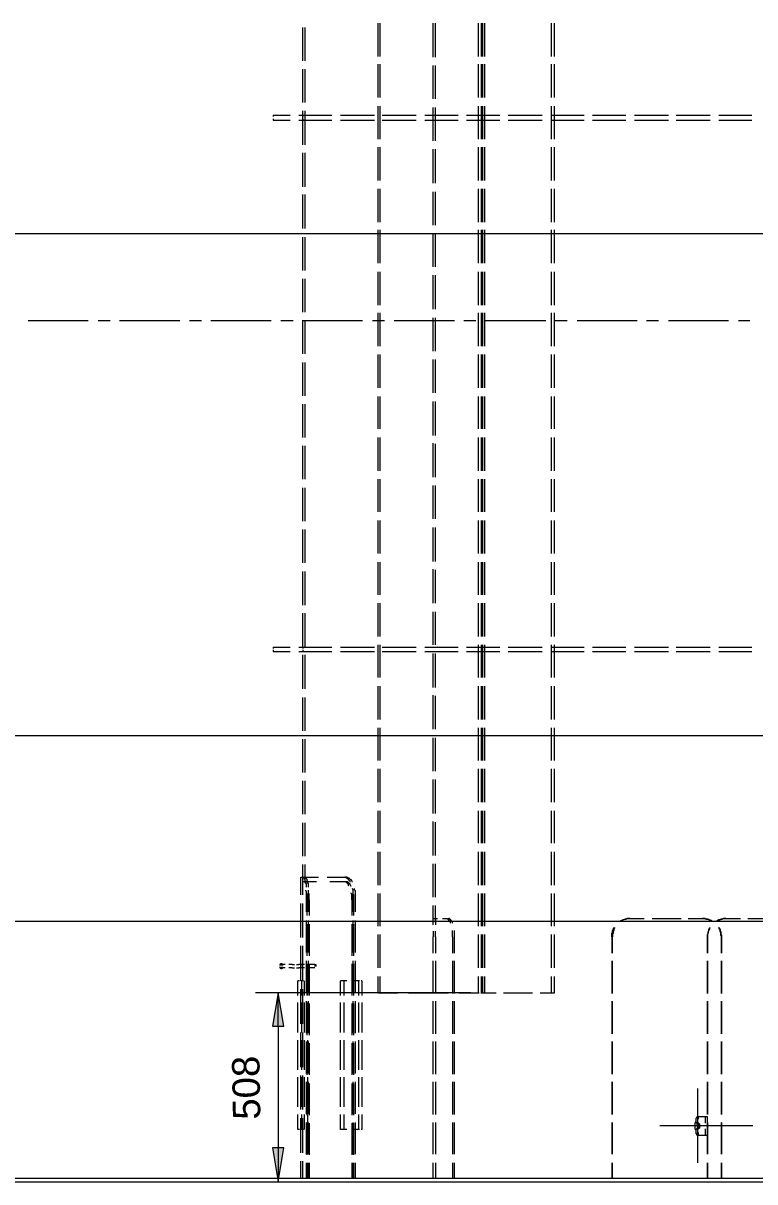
# Model space of a CAD drawing. Header units: millimetres. Extents: x 0 to 62767, y -13570 to 23963.
# Drawn here: x 3912 to 5880, y 5583 to 8699 of the extents above; entities that cross this region are included whole.
import ezdxf

# ---------------------------------------------------------------- set-up
doc = ezdxf.new("R2010")
doc.units = ezdxf.units.MM

msp = doc.modelspace()

# ---------------------------------------------------------------- hatches: boundary and pattern name
h = msp.add_hatch(color=7)
edge = h.paths.add_edge_path()
edge.add_arc((4605.714, 6167.619), 3.81, 0, 360)
h = msp.add_hatch(color=7)
edge = h.paths.add_edge_path()
edge.add_arc((4607.619, 6167.619), 3.81, 0, 360)
h = msp.add_hatch(color=7)
edge = h.paths.add_edge_path()
edge.add_arc((4605.714, 6158.095), 3.81, 0, 360)
h = msp.add_hatch(color=7)
edge = h.paths.add_edge_path()
edge.add_arc((4607.619, 6158.095), 3.81, 0, 360)
h = msp.add_hatch(color=7)
h.dxf.hatch_style = 2
h.paths.add_polyline_path([(4613.333, 6001.905), (4598.095, 6091.429), (4582.857, 6001.905)])
h = msp.add_hatch(color=7)
edge = h.paths.add_edge_path()
edge.add_arc((5725.714, 5740.953), 3.81, 0, 360)
h = msp.add_hatch(color=7)
edge = h.paths.add_edge_path()
edge.add_arc((5725.714, 5725.714), 3.81, 0, 360)
h = msp.add_hatch(color=7)
h.dxf.hatch_style = 2
h.paths.add_polyline_path([(4582.857, 5674.285), (4598.095, 5582.857), (4613.333, 5674.285)])

# ---------------------------------------------------------------- linework, layer by layer
at = {"color": 7, "lineweight": 0}
for points in [[(4866.666, 8609.523), (4866.666, 8699.047)], [(4872.381, 8609.523), (4872.381, 8699.047)], [(5015.238, 8607.619), (5015.238, 8699.047)], [(5020.952, 8607.619), (5020.952, 8699.047)], [(5137.143, 8609.523), (5137.143, 8699.047)], [(5144.762, 8609.523), (5144.762, 8699.047)], [(5148.571, 8609.523), (5148.571, 8699.047)], [(5154.286, 8609.523), (5154.286, 8699.047)], [(5333.333, 8609.523), (5333.333, 8699.047)], [(5340.952, 8609.523), (5340.952, 8699.047)], [(4664.762, 8598.095), (4664.762, 8687.619)], [(4670.476, 8598.095), (4670.476, 8687.619)], [(4664.762, 8485.714), (4664.762, 8575.238)], [(4670.476, 8485.714), (4670.476, 8575.238)], [(4866.666, 8499.047), (4866.666, 8588.571)], [(4872.381, 8499.047), (4872.381, 8588.571)], [(5015.238, 8495.238), (5015.238, 8584.762)], [(5020.952, 8495.238), (5020.952, 8584.762)], [(5137.143, 8499.047), (5137.143, 8588.571)], [(5144.762, 8499.047), (5144.762, 8588.571)], [(5148.571, 8499.047), (5148.571, 8588.571)], [(5154.286, 8499.047), (5154.286, 8588.571)], [(5333.333, 8499.047), (5333.333, 8588.571)], [(5340.952, 8499.047), (5340.952, 8588.571)], [(4866.666, 8386.666), (4866.666, 8476.19)], [(4872.381, 8386.666), (4872.381, 8476.19)], [(5137.143, 8386.666), (5137.143, 8476.19)], [(5144.762, 8386.666), (5144.762, 8476.19)], [(5148.571, 8386.666), (5148.571, 8476.19)], [(5154.286, 8386.666), (5154.286, 8476.19)], [(5333.333, 8386.666), (5333.333, 8476.19)], [(5340.952, 8386.666), (5340.952, 8476.19)], [(4584.762, 8451.428), (4630.476, 8451.428)], [(4584.762, 8451.428), (4584.762, 8447.619)], [(4653.333, 8451.428), (4742.857, 8451.428)], [(4664.762, 8371.428), (4664.762, 8462.857)], [(4664.762, 8451.428), (4664.762, 8447.619)], [(4670.476, 8371.428), (4670.476, 8462.857)], [(4765.714, 8451.428), (4857.143, 8451.428)], [(4878.095, 8451.428), (4969.524, 8451.428)], [(4992.381, 8451.428), (5081.905, 8451.428)], [(5015.238, 8382.857), (5015.238, 8472.381)], [(5020.952, 8382.857), (5020.952, 8472.381)], [(5104.762, 8451.428), (5194.286, 8451.428)], [(5217.143, 8451.428), (5308.571, 8451.428)], [(5331.429, 8451.428), (5420.953, 8451.428)], [(5443.809, 8451.428), (5533.333, 8451.428)], [(5556.19, 8451.428), (5647.619, 8451.428)], [(5668.571, 8451.428), (5760, 8451.428)], [(5782.857, 8451.428), (5872.381, 8451.428)], [(4584.762, 8441.905), (4584.762, 8438.095)], [(4584.762, 8438.095), (4630.476, 8438.095)], [(4653.333, 8438.095), (4742.857, 8438.095)], [(4664.762, 8441.905), (4664.762, 8438.095)], [(4765.714, 8438.095), (4857.143, 8438.095)], [(4878.095, 8438.095), (4969.524, 8438.095)], [(4992.381, 8438.095), (5081.905, 8438.095)], [(5104.762, 8438.095), (5194.286, 8438.095)], [(5217.143, 8438.095), (5308.571, 8438.095)], [(5331.429, 8438.095), (5420.953, 8438.095)], [(5443.809, 8438.095), (5533.333, 8438.095)], [(5556.19, 8438.095), (5647.619, 8438.095)], [(5668.571, 8438.095), (5760, 8438.095)], [(5782.857, 8438.095), (5872.381, 8438.095)], [(4866.666, 8276.19), (4866.666, 8365.714)], [(4872.381, 8276.19), (4872.381, 8365.714)], [(5015.238, 8268.571), (5015.238, 8360)], [(5020.952, 8268.571), (5020.952, 8360)], [(5137.143, 8276.19), (5137.143, 8365.714)], [(5144.762, 8276.19), (5144.762, 8365.714)], [(5148.571, 8276.19), (5148.571, 8365.714)], [(5154.286, 8276.19), (5154.286, 8365.714)], [(5333.333, 8276.19), (5333.333, 8365.714)], [(5340.952, 8276.19), (5340.952, 8365.714)], [(4664.762, 8259.047), (4664.762, 8350.476)], [(4670.476, 8259.047), (4670.476, 8350.476)], [(4664.762, 8146.666), (4664.762, 8238.095)], [(4670.476, 8146.666), (4670.476, 8238.095)], [(4866.666, 8163.809), (4866.666, 8253.333)], [(4872.381, 8163.809), (4872.381, 8253.333)], [(5015.238, 8156.19), (5015.238, 8245.714)], [(5020.952, 8156.19), (5020.952, 8245.714)], [(5137.143, 8163.809), (5137.143, 8253.333)], [(5144.762, 8163.809), (5144.762, 8253.333)], [(5148.571, 8163.809), (5148.571, 8253.333)], [(5154.286, 8163.809), (5154.286, 8253.333)], [(5333.333, 8163.809), (5333.333, 8253.333)], [(5340.952, 8163.809), (5340.952, 8253.333)], [(3361.905, 8133.333), (9180.952, 8133.333)], [(4866.666, 8053.333), (4866.666, 8142.857)], [(4872.381, 8053.333), (4872.381, 8142.857)], [(5015.238, 8043.81), (5015.238, 8133.333)], [(5020.952, 8043.81), (5020.952, 8133.333)], [(5137.143, 8053.333), (5137.143, 8142.857)], [(5144.762, 8053.333), (5144.762, 8142.857)], [(5148.571, 8053.333), (5148.571, 8142.857)], [(5154.286, 8053.333), (5154.286, 8142.857)], [(5333.333, 8053.333), (5333.333, 8142.857)], [(5340.952, 8053.333), (5340.952, 8142.857)], [(4664.762, 8034.285), (4664.762, 8123.81)], [(4670.476, 8034.285), (4670.476, 8123.81)], [(4664.762, 7921.905), (4664.762, 8011.429)], [(4670.476, 7921.905), (4670.476, 8011.429)], [(4866.666, 7940.952), (4866.666, 8030.476)], [(4872.381, 7940.952), (4872.381, 8030.476)], [(5015.238, 7929.524), (5015.238, 8020.952)], [(5020.952, 7929.524), (5020.952, 8020.952)], [(5137.143, 7940.952), (5137.143, 8030.476)], [(5144.762, 7940.952), (5144.762, 8030.476)], [(5148.571, 7940.952), (5148.571, 8030.476)], [(5154.286, 7940.952), (5154.286, 8030.476)], [(5333.333, 7940.952), (5333.333, 8030.476)], [(5340.952, 7940.952), (5340.952, 8030.476)], [(4866.666, 7830.476), (4866.666, 7920)], [(4872.381, 7830.476), (4872.381, 7920)], [(5137.143, 7830.476), (5137.143, 7920)], [(5144.762, 7830.476), (5144.762, 7920)], [(5148.571, 7830.476), (5148.571, 7920)], [(5154.286, 7830.476), (5154.286, 7920)], [(5333.333, 7830.476), (5333.333, 7920)], [(5340.952, 7830.476), (5340.952, 7920)], [(3925.714, 7899.048), (4087.619, 7899.048)], [(4114.286, 7899.048), (4146.666, 7899.048)], [(4171.429, 7899.048), (4333.333, 7899.048)], [(4360, 7899.048), (4392.381, 7899.048)], [(4417.143, 7899.048), (4579.048, 7899.048)], [(4605.714, 7899.048), (4638.095, 7899.048)], [(4662.857, 7899.048), (4824.762, 7899.048)], [(4664.762, 7809.524), (4664.762, 7899.048)], [(4670.476, 7809.524), (4670.476, 7899.048)], [(4851.428, 7899.048), (4883.809, 7899.048)], [(4910.476, 7899.048), (5072.381, 7899.048)], [(5015.238, 7817.142), (5015.238, 7906.666)], [(5020.952, 7817.142), (5020.952, 7906.666)], [(5097.143, 7899.048), (5129.524, 7899.048)], [(5156.191, 7899.048), (5318.095, 7899.048)], [(5342.857, 7899.048), (5375.238, 7899.048)], [(5401.905, 7899.048), (5563.81, 7899.048)], [(5588.571, 7899.048), (5620.952, 7899.048)], [(5647.619, 7899.048), (5809.524, 7899.048)], [(5836.191, 7899.048), (5866.667, 7899.048)], [(4866.666, 7718.095), (4866.666, 7807.619)], [(4872.381, 7718.095), (4872.381, 7807.619)], [(5015.238, 7704.762), (5015.238, 7794.286)], [(5020.952, 7704.762), (5020.952, 7794.286)], [(5137.143, 7718.095), (5137.143, 7807.619)], [(5144.762, 7718.095), (5144.762, 7807.619)], [(5148.571, 7718.095), (5148.571, 7807.619)], [(5154.286, 7718.095), (5154.286, 7807.619)], [(5333.333, 7718.095), (5333.333, 7807.619)], [(5340.952, 7718.095), (5340.952, 7807.619)], [(4664.762, 7697.143), (4664.762, 7786.667)], [(4670.476, 7697.143), (4670.476, 7786.667)], [(4664.762, 7584.762), (4664.762, 7674.285)], [(4670.476, 7584.762), (4670.476, 7674.285)], [(4866.666, 7607.619), (4866.666, 7695.238)], [(4872.381, 7607.619), (4872.381, 7695.238)], [(5015.238, 7590.476), (5015.238, 7681.905)], [(5020.952, 7590.476), (5020.952, 7681.905)], [(5137.143, 7607.619), (5137.143, 7695.238)], [(5144.762, 7607.619), (5144.762, 7695.238)], [(5148.571, 7607.619), (5148.571, 7695.238)], [(5154.286, 7607.619), (5154.286, 7695.238)], [(5333.333, 7607.619), (5333.333, 7695.238)], [(5340.952, 7607.619), (5340.952, 7695.238)], [(4866.666, 7495.238), (4866.666, 7584.762)], [(4872.381, 7495.238), (4872.381, 7584.762)], [(5137.143, 7495.238), (5137.143, 7584.762)], [(5144.762, 7495.238), (5144.762, 7584.762)], [(5148.571, 7495.238), (5148.571, 7584.762)], [(5154.286, 7495.238), (5154.286, 7584.762)], [(5333.333, 7495.238), (5333.333, 7584.762)], [(5340.952, 7495.238), (5340.952, 7584.762)], [(4664.762, 7472.381), (4664.762, 7561.904)], [(4670.476, 7472.381), (4670.476, 7561.904)], [(5015.238, 7478.095), (5015.238, 7569.524)], [(5020.952, 7478.095), (5020.952, 7567.619)], [(4664.762, 7360), (4664.762, 7449.523)], [(4670.476, 7360), (4670.476, 7449.523)], [(4866.666, 7384.762), (4866.666, 7472.381)], [(4872.381, 7384.762), (4872.381, 7472.381)], [(5015.238, 7365.714), (5015.238, 7455.238)], [(5020.952, 7365.714), (5020.952, 7455.238)], [(5137.143, 7384.762), (5137.143, 7472.381)], [(5144.762, 7384.762), (5144.762, 7472.381)], [(5148.571, 7384.762), (5148.571, 7472.381)], [(5154.286, 7384.762), (5154.286, 7472.381)], [(5333.333, 7384.762), (5333.333, 7472.381)], [(5340.952, 7384.762), (5340.952, 7472.381)], [(4866.666, 7272.381), (4866.666, 7361.905)], [(4872.381, 7272.381), (4872.381, 7361.905)], [(5137.143, 7272.381), (5137.143, 7361.905)], [(5144.762, 7272.381), (5144.762, 7361.905)], [(5148.571, 7272.381), (5148.571, 7361.905)], [(5154.286, 7272.381), (5154.286, 7361.905)], [(5333.333, 7272.381), (5333.333, 7361.905)], [(5340.952, 7272.381), (5340.952, 7361.905)], [(4664.762, 7247.619), (4664.762, 7337.143)], [(4670.476, 7247.619), (4670.476, 7337.143)], [(5015.238, 7251.429), (5015.238, 7342.857)], [(5020.952, 7251.429), (5020.952, 7342.857)], [(4866.666, 7161.905), (4866.666, 7249.524)], [(4872.381, 7161.905), (4872.381, 7249.524)], [(5015.238, 7139.048), (5015.238, 7230.476)], [(5137.143, 7161.905), (5137.143, 7249.524)], [(5144.762, 7161.905), (5144.762, 7249.524)], [(5148.571, 7161.905), (5148.571, 7249.524)], [(5154.286, 7161.905), (5154.286, 7249.524)], [(5333.333, 7161.905), (5333.333, 7249.524)], [(5340.952, 7161.905), (5340.952, 7249.524)], [(4664.762, 7133.333), (4664.762, 7224.762)], [(4670.476, 7133.333), (4670.476, 7224.762)], [(5020.952, 7139.048), (5020.952, 7228.571)], [(4866.666, 7049.524), (4866.666, 7139.048)], [(4872.381, 7049.524), (4872.381, 7139.048)], [(5137.143, 7049.524), (5137.143, 7139.048)], [(5144.762, 7049.524), (5144.762, 7139.048)], [(5148.571, 7049.524), (5148.571, 7139.048)], [(5154.286, 7049.524), (5154.286, 7139.048)], [(5333.333, 7049.524), (5333.333, 7139.048)], [(5340.952, 7049.524), (5340.952, 7139.048)], [(4664.762, 7020.952), (4664.762, 7112.381)], [(4670.476, 7020.952), (4670.476, 7112.381)], [(5015.238, 7026.667), (5015.238, 7116.19)], [(5020.952, 7026.667), (5020.952, 7116.19)], [(4584.762, 7020.952), (4630.476, 7020.952)], [(4584.762, 7020.952), (4584.762, 7017.143)], [(4584.762, 7013.333), (4584.762, 7009.524)], [(4653.333, 7020.952), (4742.857, 7020.952)], [(4664.762, 7020.952), (4664.762, 7017.143)], [(4664.762, 7013.333), (4664.762, 7009.524)], [(4765.714, 7020.952), (4857.143, 7020.952)], [(4866.666, 6939.047), (4866.666, 7026.667)], [(4872.381, 6939.047), (4872.381, 7026.667)], [(4878.095, 7020.952), (4969.524, 7020.952)], [(4992.381, 7020.952), (5081.905, 7020.952)], [(5104.762, 7020.952), (5194.286, 7020.952)], [(5137.143, 6939.047), (5137.143, 7026.667)], [(5144.762, 6939.047), (5144.762, 7026.667)], [(5148.571, 6939.047), (5148.571, 7026.667)], [(5154.286, 6939.047), (5154.286, 7026.667)], [(5217.143, 7020.952), (5308.571, 7020.952)], [(5331.429, 7020.952), (5420.953, 7020.952)], [(5333.333, 6939.047), (5333.333, 7026.667)], [(5340.952, 6939.047), (5340.952, 7026.667)], [(5443.809, 7020.952), (5533.333, 7020.952)], [(5556.19, 7020.952), (5647.619, 7020.952)], [(5668.571, 7020.952), (5760, 7020.952)], [(5782.857, 7020.952), (5872.381, 7020.952)], [(4584.762, 7009.524), (4630.476, 7009.524)], [(4653.333, 7009.524), (4742.857, 7009.524)], [(4664.762, 6908.571), (4664.762, 7000)], [(4670.476, 6908.571), (4670.476, 7000)], [(4765.714, 7009.524), (4857.143, 7009.524)], [(4878.095, 7009.524), (4969.524, 7009.524)], [(4992.381, 7009.524), (5081.905, 7009.524)], [(5015.238, 6912.381), (5015.238, 7003.809)], [(5020.952, 6912.381), (5020.952, 7003.809)], [(5104.762, 7009.524), (5194.286, 7009.524)], [(5217.143, 7009.524), (5308.571, 7009.524)], [(5331.429, 7009.524), (5420.953, 7009.524)], [(5443.809, 7009.524), (5533.333, 7009.524)], [(5556.19, 7009.524), (5647.619, 7009.524)], [(5668.571, 7009.524), (5760, 7009.524)], [(5782.857, 7009.524), (5872.381, 7009.524)], [(4866.666, 6826.667), (4866.666, 6916.191)], [(4872.381, 6826.667), (4872.381, 6916.191)], [(5015.238, 6800), (5015.238, 6891.428)], [(5020.952, 6800), (5020.952, 6889.524)], [(5137.143, 6826.667), (5137.143, 6916.191)], [(5144.762, 6826.667), (5144.762, 6916.191)], [(5148.571, 6826.667), (5148.571, 6916.191)], [(5154.286, 6826.667), (5154.286, 6916.191)], [(5333.333, 6826.667), (5333.333, 6916.191)], [(5340.952, 6826.667), (5340.952, 6916.191)], [(4664.762, 6796.19), (4664.762, 6885.714)], [(4670.476, 6796.19), (4670.476, 6885.714)], [(4866.666, 6716.19), (4866.666, 6803.81)], [(4872.381, 6716.19), (4872.381, 6803.81)], [(5137.143, 6716.19), (5137.143, 6803.81)], [(5144.762, 6716.19), (5144.762, 6803.81)], [(5148.571, 6716.19), (5148.571, 6803.81)], [(5154.286, 6716.19), (5154.286, 6803.81)], [(5333.333, 6716.19), (5333.333, 6803.81)], [(5340.952, 6716.19), (5340.952, 6803.81)], [(3554.286, 6782.857), (6268.571, 6782.857)], [(4664.762, 6683.809), (4664.762, 6773.333)], [(4670.476, 6683.809), (4670.476, 6773.333)], [(5015.238, 6687.619), (5015.238, 6777.143)], [(5020.952, 6687.619), (5020.952, 6777.143)], [(4866.666, 6603.809), (4866.666, 6693.333)], [(4872.381, 6603.809), (4872.381, 6693.333)], [(5137.143, 6603.809), (5137.143, 6693.333)], [(5144.762, 6603.809), (5144.762, 6693.333)], [(5148.571, 6603.809), (5148.571, 6693.333)], [(5154.286, 6603.809), (5154.286, 6693.333)], [(5333.333, 6603.809), (5333.333, 6693.333)], [(5340.952, 6603.809), (5340.952, 6693.333)], [(4664.762, 6571.428), (4664.762, 6660.952)], [(4670.476, 6571.428), (4670.476, 6660.952)], [(5015.238, 6573.333), (5015.238, 6664.762)], [(5020.952, 6573.333), (5020.952, 6664.762)], [(4866.666, 6493.333), (4866.666, 6580.952)], [(4872.381, 6493.333), (4872.381, 6580.952)], [(5137.143, 6493.333), (5137.143, 6580.952)], [(5144.762, 6493.333), (5144.762, 6580.952)], [(5148.571, 6493.333), (5148.571, 6580.952)], [(5154.286, 6493.333), (5154.286, 6580.952)], [(5333.333, 6493.333), (5333.333, 6580.952)], [(5340.952, 6493.333), (5340.952, 6580.952)], [(4664.762, 6459.048), (4664.762, 6548.572)], [(4670.476, 6459.048), (4670.476, 6548.572)], [(5015.238, 6460.952), (5015.238, 6552.381)], [(5020.952, 6460.952), (5020.952, 6550.476)], [(4866.666, 6380.952), (4866.666, 6470.476)], [(4872.381, 6380.952), (4872.381, 6470.476)], [(5137.143, 6380.952), (5137.143, 6470.476)], [(5144.762, 6380.952), (5144.762, 6470.476)], [(5148.571, 6380.952), (5148.571, 6470.476)], [(5154.286, 6380.952), (5154.286, 6470.476)], [(5333.333, 6380.952), (5333.333, 6470.476)], [(5340.952, 6380.952), (5340.952, 6470.476)], [(4664.762, 6390.476), (4664.762, 6436.19)], [(4670.476, 6390.476), (4670.476, 6436.19)], [(5015.238, 6348.571), (5015.238, 6438.095)], [(5020.952, 6348.571), (5020.952, 6438.095)], [(4659.048, 6401.904), (4706.667, 6401.904)], [(4659.048, 6354.285), (4659.048, 6401.904)], [(4664.762, 6354.285), (4664.762, 6401.904)], [(4664.762, 6390.476), (4700.952, 6390.476)], [(4672.381, 6384.762), (4670.476, 6386.666), (4670.476, 6388.571), (4670.476, 6390.476), (4670.476, 6392.381), (4670.476, 6394.286), (4670.476, 6396.19), (4668.571, 6396.19), (4668.571, 6398.095), (4668.571, 6400), (4666.667, 6400), (4666.667, 6401.904)], [(4674.286, 6375.238), (4674.286, 6377.143), (4674.286, 6379.048), (4674.286, 6380.952), (4674.286, 6382.857), (4674.286, 6384.762), (4672.381, 6384.762), (4672.381, 6386.666), (4672.381, 6388.571), (4672.381, 6390.476), (4670.476, 6390.476)], [(4678.095, 6384.762), (4678.095, 6386.666), (4676.19, 6388.571), (4676.19, 6390.476), (4676.19, 6392.381), (4676.19, 6394.286), (4676.19, 6396.19), (4674.286, 6398.095), (4674.286, 6400), (4672.381, 6401.904)], [(4680, 6375.238), (4680, 6377.143), (4680, 6379.048), (4680, 6380.952), (4680, 6382.857), (4680, 6384.762), (4678.095, 6384.762), (4678.095, 6386.666), (4678.095, 6388.571), (4678.095, 6390.476), (4676.19, 6390.476)], [(4729.524, 6401.904), (4777.143, 6401.904)], [(4737.143, 6390.476), (4773.333, 6390.476)], [(4773.333, 6390.476), (4775.238, 6390.476)], [(4773.333, 6390.476), (4775.238, 6390.476), (4777.143, 6390.476), (4779.048, 6390.476), (4780.952, 6388.571), (4782.857, 6386.666), (4784.762, 6384.762), (4786.667, 6382.857), (4786.667, 6380.952), (4788.571, 6379.048)], [(4779.048, 6401.904), (4777.143, 6401.904)], [(4777.143, 6401.904), (4779.048, 6401.904), (4780.952, 6400), (4782.857, 6400), (4784.762, 6400), (4784.762, 6398.095), (4786.667, 6398.095), (4786.667, 6396.19), (4788.571, 6396.19), (4788.571, 6394.286), (4790.476, 6392.381), (4790.476, 6390.476), (4792.381, 6390.476)], [(4777.143, 6390.476), (4779.048, 6390.476)], [(4779.048, 6390.476), (4780.952, 6390.476), (4782.857, 6390.476), (4784.762, 6390.476), (4784.762, 6388.571), (4786.667, 6388.571), (4786.667, 6386.666), (4788.571, 6386.666), (4788.571, 6384.762), (4790.476, 6384.762), (4790.476, 6382.857), (4792.381, 6380.952), (4792.381, 6379.048), (4794.286, 6379.048)], [(4782.857, 6401.904), (4780.952, 6401.904)], [(4782.857, 6401.904), (4784.762, 6401.904), (4786.667, 6400), (4788.571, 6400), (4790.476, 6398.095), (4792.381, 6396.19), (4794.286, 6396.19), (4794.286, 6394.286), (4796.19, 6392.381), (4796.19, 6390.476), (4798.095, 6390.476)], [(4674.286, 6350.476), (4674.286, 6354.285), (4674.286, 6356.19), (4674.286, 6358.095), (4674.286, 6361.905), (4674.286, 6363.809), (4672.381, 6365.714), (4672.381, 6367.619)], [(4676.19, 6340.952), (4676.19, 6342.857), (4676.19, 6346.667), (4676.19, 6348.571), (4676.19, 6350.476), (4676.19, 6354.285), (4676.19, 6356.19), (4676.19, 6358.095)], [(4680, 6350.476), (4680, 6354.285), (4680, 6356.19), (4680, 6358.095), (4680, 6361.905), (4680, 6363.809), (4680, 6365.714), (4680, 6367.619)], [(4681.905, 6340.952), (4681.905, 6342.857), (4681.905, 6346.667), (4681.905, 6348.571), (4681.905, 6350.476), (4681.905, 6354.285), (4681.905, 6356.19), (4681.905, 6358.095)], [(4796.19, 6340.952), (4796.19, 6342.857), (4796.19, 6346.667), (4796.19, 6348.571), (4796.19, 6350.476), (4796.19, 6354.285), (4796.19, 6356.19), (4794.286, 6358.095), (4794.286, 6360)], [(4800, 6350.476), (4800, 6354.285), (4800, 6356.19), (4800, 6358.095), (4800, 6361.905), (4800, 6363.809), (4800, 6365.714), (4800, 6367.619), (4798.095, 6371.428)], [(4801.905, 6340.952), (4801.905, 6342.857), (4801.905, 6346.667), (4801.905, 6348.571), (4801.905, 6350.476), (4801.905, 6354.285), (4800, 6356.19), (4800, 6358.095), (4800, 6360)], [(4805.714, 6350.476), (4805.714, 6354.285), (4805.714, 6356.19), (4805.714, 6358.095), (4805.714, 6361.905), (4805.714, 6363.809), (4805.714, 6365.714), (4803.809, 6367.619), (4803.809, 6371.428)], [(4866.666, 6270.476), (4866.666, 6358.095)], [(4872.381, 6270.476), (4872.381, 6358.095)], [(5137.143, 6270.476), (5137.143, 6358.095)], [(5144.762, 6270.476), (5144.762, 6358.095)], [(5148.571, 6270.476), (5148.571, 6358.095)], [(5154.286, 6270.476), (5154.286, 6358.095)], [(5333.333, 6270.476), (5333.333, 6358.095)], [(5340.952, 6270.476), (5340.952, 6358.095)], [(4659.048, 6240), (4659.048, 6331.429)], [(4664.762, 6240), (4664.762, 6331.429)], [(4674.286, 6308.571), (4674.286, 6350.476)], [(4676.19, 6299.048), (4676.19, 6340.952)], [(4680, 6308.571), (4680, 6350.476)], [(4681.905, 6340.952), (4681.905, 6299.048)], [(4796.19, 6340.952), (4796.19, 6299.048)], [(4800, 6308.571), (4800, 6350.476)], [(4801.905, 6299.048), (4801.905, 6340.952)], [(4805.714, 6308.571), (4805.714, 6350.476)], [(5015.238, 6280), (5015.238, 6325.715)], [(5020.952, 6280), (5020.952, 6325.715)], [(3518.095, 6283.81), (6268.571, 6283.81)], [(4674.286, 6200), (4674.286, 6285.714)], [(4676.19, 6190.476), (4676.19, 6276.19)], [(4680, 6200), (4680, 6285.714)], [(4681.905, 6276.19), (4681.905, 6190.476)], [(4796.19, 6276.19), (4796.19, 6190.476)], [(4800, 6200), (4800, 6285.714)], [(4801.905, 6190.476), (4801.905, 6276.19)], [(4805.714, 6200), (4805.714, 6285.714)], [(5015.238, 6274.285), (5015.238, 6276.19), (5015.238, 6278.095), (5015.238, 6280), (5015.238, 6281.905), (5015.238, 6283.81), (5015.238, 6285.714), (5015.238, 6287.619), (5015.238, 6289.524), (5015.238, 6291.428)], [(5015.238, 6291.428), (5026.666, 6291.428)], [(5022.857, 6291.428), (5020.952, 6291.428), (5020.952, 6289.524), (5020.952, 6287.619), (5020.952, 6285.714), (5020.952, 6283.81), (5020.952, 6281.905), (5020.952, 6280), (5020.952, 6278.095), (5020.952, 6276.19), (5020.952, 6274.285)], [(5040, 6291.428), (5051.428, 6291.428)], [(5051.428, 6291.428), (5053.333, 6291.428)], [(5051.428, 6291.428), (5053.333, 6291.428), (5053.333, 6289.524), (5055.238, 6289.524), (5055.238, 6287.619), (5057.143, 6287.619), (5057.143, 6285.714), (5059.047, 6285.714), (5059.047, 6283.81), (5060.952, 6281.905), (5060.952, 6280), (5060.952, 6278.095)], [(5055.238, 6291.428), (5057.143, 6291.428)], [(5066.666, 6278.095), (5066.666, 6280), (5066.666, 6281.905), (5064.762, 6283.81), (5064.762, 6285.714), (5062.857, 6285.714), (5062.857, 6287.619), (5060.952, 6287.619), (5060.952, 6289.524), (5059.047, 6289.524), (5059.047, 6291.428), (5057.143, 6291.428)], [(5495.238, 6241.905), (5495.238, 6243.809), (5495.238, 6245.714), (5495.238, 6247.619), (5495.238, 6251.429), (5497.143, 6253.333), (5497.143, 6255.238), (5497.143, 6259.047), (5499.047, 6260.952), (5499.047, 6262.857), (5500.953, 6264.762), (5500.953, 6266.667)], [(5502.857, 6266.667), (5502.857, 6264.762), (5500.953, 6262.857), (5500.953, 6260.952), (5500.953, 6259.047), (5499.047, 6255.238), (5499.047, 6253.333), (5499.047, 6251.429), (5497.143, 6247.619), (5497.143, 6245.714), (5497.143, 6243.809), (5497.143, 6241.905)], [(5518.095, 6283.81), (5520, 6285.714), (5521.905, 6285.714), (5523.809, 6287.619), (5525.714, 6287.619), (5529.524, 6289.524), (5531.428, 6289.524), (5533.333, 6289.524), (5535.238, 6291.428), (5537.143, 6291.428), (5540.952, 6291.428), (5542.857, 6291.428), (5544.762, 6291.428)], [(5542.857, 6291.428), (5539.048, 6291.428), (5537.143, 6291.428), (5535.238, 6289.524), (5533.333, 6289.524), (5531.428, 6289.524), (5527.619, 6287.619), (5525.714, 6287.619), (5523.809, 6285.714), (5521.905, 6285.714), (5520, 6283.81)], [(5544.762, 6291.428), (5542.857, 6291.428)], [(5544.762, 6291.428), (5582.857, 6291.428)], [(5603.809, 6291.428), (5681.905, 6291.428)], [(5700.952, 6291.428), (5739.048, 6291.428)], [(5739.048, 6291.428), (5742.857, 6291.428), (5744.762, 6291.428), (5746.667, 6291.428), (5748.571, 6289.524), (5752.381, 6289.524), (5754.286, 6289.524), (5756.191, 6287.619), (5758.095, 6287.619), (5761.905, 6285.714), (5763.809, 6285.714), (5765.714, 6283.81)], [(5763.809, 6283.81), (5763.809, 6285.714), (5761.905, 6285.714), (5758.095, 6287.619), (5756.191, 6287.619), (5754.286, 6289.524), (5752.381, 6289.524), (5748.571, 6289.524), (5746.667, 6291.428), (5744.762, 6291.428), (5742.857, 6291.428), (5739.048, 6291.428)], [(5801.905, 6291.428), (5800, 6291.428), (5798.095, 6291.428), (5796.19, 6291.428), (5792.381, 6289.524), (5790.476, 6289.524), (5788.572, 6289.524), (5786.667, 6287.619), (5782.857, 6287.619), (5780.952, 6285.714), (5779.048, 6285.714), (5777.143, 6283.81)], [(5777.143, 6283.81), (5779.048, 6285.714), (5780.952, 6285.714), (5782.857, 6287.619), (5786.667, 6287.619), (5788.572, 6289.524), (5790.476, 6289.524), (5792.381, 6289.524), (5796.19, 6291.428), (5798.095, 6291.428), (5800, 6291.428), (5801.905, 6291.428)], [(5801.905, 6291.428), (5841.905, 6291.428)], [(5860.952, 6291.428), (5940.952, 6291.428)], [(4866.666, 6158.095), (4866.666, 6247.619)], [(4872.381, 6158.095), (4872.381, 6247.619)], [(5015.238, 6257.143), (5015.238, 6255.238), (5015.238, 6253.333), (5015.238, 6251.429), (5015.238, 6247.619), (5015.238, 6245.714), (5015.238, 6243.809), (5015.238, 6241.905)], [(5015.238, 6198.095), (5015.238, 6241.905)], [(5020.952, 6241.905), (5020.952, 6243.809), (5020.952, 6245.714), (5020.952, 6247.619), (5020.952, 6251.429), (5020.952, 6253.333), (5020.952, 6255.238), (5020.952, 6257.143)], [(5020.952, 6241.905), (5020.952, 6198.095)], [(5066.666, 6241.905), (5066.666, 6243.809), (5066.666, 6245.714), (5066.666, 6247.619), (5066.666, 6251.429), (5066.666, 6253.333), (5066.666, 6255.238), (5066.666, 6259.047)], [(5066.666, 6241.905), (5066.666, 6198.095)], [(5072.381, 6241.905), (5072.381, 6243.809), (5072.381, 6245.714), (5072.381, 6247.619), (5072.381, 6251.429), (5072.381, 6253.333), (5072.381, 6255.238), (5072.381, 6259.047)], [(5072.381, 6198.095), (5072.381, 6241.905)], [(5137.143, 6158.095), (5137.143, 6247.619)], [(5144.762, 6158.095), (5144.762, 6247.619)], [(5148.571, 6158.095), (5148.571, 6247.619)], [(5154.286, 6158.095), (5154.286, 6247.619)], [(5333.333, 6158.095), (5333.333, 6247.619)], [(5340.952, 6158.095), (5340.952, 6247.619)], [(5495.238, 6241.905), (5495.238, 6198.095)], [(5497.143, 6198.095), (5497.143, 6241.905)], [(4659.048, 6123.81), (4659.048, 6217.143)], [(4664.762, 6123.81), (4664.762, 6217.143)], [(4674.286, 6091.429), (4674.286, 6177.143)], [(4680, 6091.429), (4680, 6177.143)], [(4800, 6091.429), (4800, 6177.143)], [(4805.714, 6091.429), (4805.714, 6177.143)], [(5015.238, 6089.524), (5015.238, 6177.143)], [(5020.952, 6177.143), (5020.952, 6089.524)], [(5066.666, 6177.143), (5066.666, 6089.524)], [(5072.381, 6089.524), (5072.381, 6177.143)], [(5495.238, 6177.143), (5495.238, 6089.524)], [(5497.143, 6089.524), (5497.143, 6177.143)], [(5752.381, 6089.524), (5752.381, 6177.143)], [(5752.381, 6177.143), (5752.381, 6089.524)], [(5790.476, 6089.524), (5790.476, 6177.143)], [(5790.476, 6177.143), (5790.476, 6089.524)], [(4611.428, 6165.714), (4609.524, 6165.714), (4609.524, 6167.619), (4607.619, 6167.619), (4605.714, 6167.619), (4603.809, 6167.619), (4603.809, 6165.714), (4601.905, 6165.714)], [(4601.905, 6160), (4603.809, 6160), (4603.809, 6158.095), (4605.714, 6158.095)], [(4605.714, 6158.095), (4607.619, 6158.095), (4609.524, 6158.095), (4609.524, 6160), (4611.428, 6160)], [(4617.143, 6167.619), (4607.619, 6167.619)], [(4617.143, 6158.095), (4607.619, 6158.095)], [(4636.19, 6167.619), (4626.667, 6167.619)], [(4636.19, 6158.095), (4626.667, 6158.095)], [(4636.19, 6167.619), (4641.905, 6167.619)], [(4636.19, 6158.095), (4641.905, 6158.095)], [(4647.619, 6167.619), (4653.333, 6167.619)], [(4647.619, 6158.095), (4653.333, 6158.095)], [(4668.571, 6167.619), (4653.333, 6167.619)], [(4668.571, 6158.095), (4653.333, 6158.095)], [(4664.762, 6161.905), (4664.762, 6163.809), (4664.762, 6165.714), (4662.857, 6167.619)], [(4662.857, 6167.619), (4662.857, 6165.714), (4662.857, 6163.809), (4662.857, 6161.905)], [(4676.19, 6083.809), (4676.19, 6169.524)], [(4681.905, 6169.524), (4681.905, 6083.809)], [(4697.143, 6167.619), (4683.809, 6167.619)], [(4697.143, 6158.095), (4683.809, 6158.095)], [(4697.143, 6167.619), (4699.048, 6167.619), (4699.048, 6165.714), (4699.048, 6163.809), (4699.048, 6161.905)], [(4697.143, 6167.619), (4697.143, 6165.714), (4697.143, 6163.809), (4697.143, 6161.905)], [(4796.19, 6169.524), (4796.19, 6083.809)], [(4801.905, 6083.809), (4801.905, 6169.524)], [(4655.238, 6123.81), (4651.428, 6123.81)], [(4651.428, 6083.809), (4651.428, 6123.81)], [(4660.952, 6123.81), (4659.048, 6123.81)], [(4666.667, 6123.81), (4660.952, 6123.81), (4660.952, 6083.809)], [(4668.571, 6083.809), (4668.571, 6123.81)], [(4678.095, 6123.81), (4672.381, 6123.81)], [(4678.095, 6083.809), (4678.095, 6123.81)], [(4765.714, 6083.809), (4765.714, 6123.81)], [(4782.857, 6123.81), (4765.714, 6123.81)], [(4775.238, 6083.809), (4775.238, 6123.81)], [(4815.238, 6083.809), (4815.238, 6123.81), (4798.095, 6123.81)], [(4817.143, 6123.81), (4815.238, 6123.81)], [(4822.857, 6123.81), (4820.952, 6123.81)], [(4822.857, 6123.81), (4822.857, 6083.809)], [(4866.666, 6091.429), (4866.666, 6135.238)], [(4872.381, 6091.429), (4872.381, 6135.238)], [(5137.143, 6091.429), (5137.143, 6135.238)], [(5144.762, 6091.429), (5144.762, 6135.238)], [(5148.571, 6091.429), (5148.571, 6135.238)], [(5154.286, 6091.429), (5154.286, 6135.238)], [(5333.333, 6091.429), (5333.333, 6135.238)], [(5340.952, 6091.429), (5340.952, 6135.238)], [(5116.191, 6091.429), (4537.143, 6091.429)], [(4598.095, 6001.905), (4598.095, 6091.429)], [(4659.048, 6007.619), (4659.048, 6100.952)], [(4664.762, 6007.619), (4664.762, 6100.952)], [(4866.666, 6091.429), (4920, 6091.429)], [(4948.571, 6091.429), (5055.238, 6091.429)], [(5083.81, 6091.429), (5137.143, 6091.429), (5139.048, 6091.429)], [(5142.857, 6091.429), (5144.762, 6091.429), (5184.762, 6091.429)], [(5203.81, 6091.429), (5281.905, 6091.429)], [(5302.857, 6091.429), (5340.952, 6091.429)], [(4651.428, 5984.762), (4651.428, 6064.762)], [(4660.952, 6064.762), (4660.952, 5984.762)], [(4668.571, 5984.762), (4668.571, 6064.762)], [(4674.286, 5982.857), (4674.286, 6068.571)], [(4676.19, 5977.143), (4676.19, 6062.857)], [(4678.095, 5984.762), (4678.095, 6064.762)], [(4680, 5982.857), (4680, 6068.571)], [(4681.905, 6062.857), (4681.905, 5977.143)], [(4765.714, 5984.762), (4765.714, 6064.762)], [(4775.238, 5984.762), (4775.238, 6064.762)], [(4796.19, 6062.857), (4796.19, 5977.143)], [(4800, 5982.857), (4800, 6068.571)], [(4801.905, 5977.143), (4801.905, 6062.857)], [(4805.714, 5982.857), (4805.714, 6068.571)], [(4815.238, 5984.762), (4815.238, 6064.762)], [(4822.857, 6064.762), (4822.857, 5984.762)], [(5015.238, 5980.952), (5015.238, 6068.571)], [(5020.952, 6068.571), (5020.952, 5980.952)], [(5066.666, 6068.571), (5066.666, 5980.952)], [(5072.381, 5980.952), (5072.381, 6068.571)], [(5495.238, 6068.571), (5495.238, 5980.952)], [(5497.143, 5980.952), (5497.143, 6068.571)], [(5752.381, 5980.952), (5752.381, 6068.571)], [(5752.381, 6068.571), (5752.381, 5980.952)], [(5790.476, 5980.952), (5790.476, 6068.571)], [(5790.476, 6068.571), (5790.476, 5980.952)], [(4598.095, 6001.905), (4598.095, 5674.285)], [(4659.048, 5891.428), (4659.048, 5984.762)], [(4664.762, 5891.428), (4664.762, 5984.762)], [(4651.428, 5883.81), (4651.428, 5963.81)], [(4660.952, 5963.81), (4660.952, 5883.81)], [(4668.571, 5883.81), (4668.571, 5963.81)], [(4674.286, 5874.286), (4674.286, 5960)], [(4676.19, 5870.476), (4676.19, 5956.19)], [(4678.095, 5883.81), (4678.095, 5963.81)], [(4680, 5874.286), (4680, 5960)], [(4681.905, 5956.19), (4681.905, 5870.476)], [(4765.714, 5883.81), (4765.714, 5963.81)], [(4775.238, 5883.81), (4775.238, 5963.81)], [(4796.19, 5956.19), (4796.19, 5870.476)], [(4800, 5874.286), (4800, 5960)], [(4801.905, 5870.476), (4801.905, 5956.19)], [(4805.714, 5874.286), (4805.714, 5960)], [(4815.238, 5883.81), (4815.238, 5963.81)], [(4822.857, 5963.81), (4822.857, 5883.81)], [(5015.238, 5872.381), (5015.238, 5960)], [(5020.952, 5960), (5020.952, 5872.381)], [(5066.666, 5960), (5066.666, 5872.381)], [(5072.381, 5872.381), (5072.381, 5960)], [(5495.238, 5960), (5495.238, 5872.381)], [(5497.143, 5872.381), (5497.143, 5960)], [(5752.381, 5872.381), (5752.381, 5960)], [(5752.381, 5960), (5752.381, 5872.381)], [(5790.476, 5872.381), (5790.476, 5960)], [(5790.476, 5960), (5790.476, 5872.381)], [(4651.428, 5784.761), (4651.428, 5864.761)], [(4659.048, 5777.143), (4659.048, 5868.572)], [(4660.952, 5864.761), (4660.952, 5784.761)], [(4664.762, 5777.143), (4664.762, 5868.572)], [(4668.571, 5784.761), (4668.571, 5864.761)], [(4678.095, 5784.761), (4678.095, 5864.761)], [(4765.714, 5784.761), (4765.714, 5864.761)], [(4775.238, 5784.761), (4775.238, 5864.761)], [(4815.238, 5784.761), (4815.238, 5864.761)], [(4822.857, 5864.761), (4822.857, 5784.761)], [(4674.286, 5765.714), (4674.286, 5851.429)], [(4676.19, 5761.905), (4676.19, 5847.619)], [(4680, 5765.714), (4680, 5851.429)], [(4681.905, 5847.619), (4681.905, 5761.905)], [(4796.19, 5847.619), (4796.19, 5761.905)], [(4800, 5765.714), (4800, 5851.429)], [(4801.905, 5761.905), (4801.905, 5847.619)], [(4805.714, 5765.714), (4805.714, 5851.429)], [(5015.238, 5763.809), (5015.238, 5851.429)], [(5020.952, 5851.429), (5020.952, 5763.809)], [(5066.666, 5851.429), (5066.666, 5763.809)], [(5072.381, 5763.809), (5072.381, 5851.429)], [(5495.238, 5851.429), (5495.238, 5763.809)], [(5497.143, 5763.809), (5497.143, 5851.429)], [(5725.714, 5834.286), (5725.714, 5733.333), (5725.714, 5634.286)], [(5752.381, 5763.809), (5752.381, 5851.429)], [(5752.381, 5851.429), (5752.381, 5763.809)], [(5790.476, 5763.809), (5790.476, 5851.429)], [(5790.476, 5851.429), (5790.476, 5763.809)], [(4651.428, 5723.81), (4651.428, 5763.809)], [(4659.048, 5660.953), (4659.048, 5754.286)], [(4660.952, 5763.809), (4660.952, 5723.81)], [(4664.762, 5660.953), (4664.762, 5754.286)], [(4668.571, 5723.81), (4668.571, 5763.809)], [(4674.286, 5657.143), (4674.286, 5742.857)], [(4676.19, 5655.238), (4676.19, 5740.953)], [(4678.095, 5723.81), (4678.095, 5763.809)], [(4680, 5657.143), (4680, 5742.857)], [(4681.905, 5740.953), (4681.905, 5655.238)], [(4765.714, 5723.81), (4765.714, 5763.809)], [(4775.238, 5723.81), (4775.238, 5763.809)], [(4796.19, 5740.953), (4796.19, 5655.238)], [(4800, 5657.143), (4800, 5742.857)], [(4801.905, 5655.238), (4801.905, 5740.953)], [(4805.714, 5657.143), (4805.714, 5742.857)], [(4815.238, 5723.81), (4815.238, 5763.809)], [(4822.857, 5763.809), (4822.857, 5723.81)], [(5015.238, 5657.143), (5015.238, 5742.857)], [(5020.952, 5742.857), (5020.952, 5657.143)], [(5066.666, 5742.857), (5066.666, 5657.143)], [(5072.381, 5657.143), (5072.381, 5742.857)], [(5495.238, 5742.857), (5495.238, 5657.143)], [(5497.143, 5657.143), (5497.143, 5742.857)], [(5725.714, 5708.572), (5723.81, 5708.572), (5723.81, 5710.476), (5723.81, 5712.381), (5721.904, 5712.381), (5721.904, 5714.286), (5721.904, 5718.095), (5721.904, 5720), (5721.904, 5721.904), (5720, 5725.714), (5720, 5729.524), (5720, 5731.428), (5720, 5735.238), (5720, 5739.048), (5720, 5740.953), (5721.904, 5744.762), (5721.904, 5746.667), (5721.904, 5748.571), (5721.904, 5752.381), (5721.904, 5754.286), (5723.81, 5756.191), (5723.81, 5758.095), (5725.714, 5758.095)], [(5725.714, 5740.953), (5723.81, 5740.953), (5723.81, 5739.048), (5723.81, 5737.142), (5723.81, 5735.238), (5723.81, 5733.333), (5723.81, 5731.428)], [(5729.524, 5758.095), (5727.619, 5756.191), (5727.619, 5754.286), (5727.619, 5752.381), (5725.714, 5748.571), (5725.714, 5746.667), (5725.714, 5744.762), (5725.714, 5740.953), (5725.714, 5739.048), (5725.714, 5735.238), (5725.714, 5731.428), (5725.714, 5729.524), (5725.714, 5725.714), (5725.714, 5721.904), (5725.714, 5720), (5725.714, 5718.095), (5727.619, 5714.286), (5727.619, 5712.381), (5727.619, 5710.476), (5729.524, 5708.572)], [(5729.524, 5758.095), (5725.714, 5758.095)], [(5725.714, 5740.953), (5725.714, 5739.048), (5725.714, 5737.142), (5725.714, 5735.238), (5725.714, 5733.333), (5725.714, 5731.428)], [(5729.524, 5740.953), (5727.619, 5740.953)], [(5729.524, 5708.572), (5752.381, 5708.572), (5752.381, 5758.095), (5729.524, 5758.095)], [(5746.667, 5758.095), (5746.667, 5740.953)], [(5752.381, 5657.143), (5752.381, 5742.857)], [(5752.381, 5742.857), (5752.381, 5657.143)], [(5790.476, 5657.143), (5790.476, 5742.857)], [(5790.476, 5742.857), (5790.476, 5657.143)], [(4655.238, 5723.81), (4651.428, 5723.81)], [(4666.667, 5723.81), (4660.952, 5723.81), (4659.048, 5723.81)], [(4678.095, 5723.81), (4672.381, 5723.81)], [(4782.857, 5723.81), (4765.714, 5723.81)], [(4815.238, 5723.81), (4798.095, 5723.81)], [(4817.143, 5723.81), (4815.238, 5723.81)], [(4822.857, 5723.81), (4820.952, 5723.81)], [(5874.286, 5733.333), (5725.714, 5733.333), (5624.762, 5733.333)], [(5725.714, 5708.572), (5729.524, 5708.572)], [(5729.524, 5725.714), (5727.619, 5725.714)], [(5746.667, 5725.714), (5746.667, 5708.572)], [(4598.095, 5674.285), (4598.095, 5582.857)], [(4659.048, 5592.381), (4659.048, 5638.095)], [(4664.762, 5592.381), (4664.762, 5638.095)], [(4674.286, 5592.381), (4674.286, 5634.286)], [(4676.19, 5592.381), (4676.19, 5634.286)], [(4680, 5592.381), (4680, 5634.286)], [(4681.905, 5634.286), (4681.905, 5592.381)], [(4796.19, 5634.286), (4796.19, 5592.381)], [(4800, 5592.381), (4800, 5634.286)], [(4801.905, 5592.381), (4801.905, 5634.286)], [(4805.714, 5592.381), (4805.714, 5634.286)], [(5015.238, 5592.381), (5015.238, 5634.286)], [(5020.952, 5634.286), (5020.952, 5592.381)], [(5066.666, 5634.286), (5066.666, 5592.381)], [(5072.381, 5592.381), (5072.381, 5634.286)], [(5495.238, 5634.286), (5495.238, 5592.381)], [(5497.143, 5592.381), (5497.143, 5634.286)], [(5752.381, 5592.381), (5752.381, 5634.286)], [(5752.381, 5634.286), (5752.381, 5592.381)], [(5790.476, 5592.381), (5790.476, 5634.286)], [(5790.476, 5634.286), (5790.476, 5592.381)], [(3205.714, 5582.857), (3205.714, 5592.381), (9337.143, 5592.381), (9337.143, 5582.857)], [(3205.714, 5582.857), (9337.143, 5582.857)]]:
    msp.add_lwpolyline(points, dxfattribs=at)
for points in [[(5760, 6266.667), (5758.095, 6264.762), (5758.095, 6262.857), (5756.191, 6260.952), (5756.191, 6259.047), (5754.286, 6255.238), (5754.286, 6253.333), (5754.286, 6251.429), (5752.381, 6247.619), (5752.381, 6245.714), (5752.381, 6243.809), (5752.381, 6241.905), (5752.381, 6243.809), (5752.381, 6245.714), (5752.381, 6247.619), (5754.286, 6251.429), (5754.286, 6253.333), (5754.286, 6255.238), (5756.191, 6259.047), (5756.191, 6260.952), (5758.095, 6262.857), (5758.095, 6264.762)], [(5782.857, 6266.667), (5784.761, 6264.762), (5784.761, 6262.857), (5786.667, 6260.952), (5786.667, 6259.047), (5788.572, 6255.238), (5788.572, 6253.333), (5788.572, 6251.429), (5788.572, 6247.619), (5790.476, 6245.714), (5790.476, 6243.809), (5790.476, 6241.905), (5790.476, 6243.809), (5788.572, 6245.714), (5788.572, 6247.619), (5788.572, 6251.429), (5788.572, 6253.333), (5786.667, 6255.238), (5786.667, 6259.047), (5786.667, 6260.952), (5784.761, 6262.857), (5782.857, 6264.762)], [(5752.381, 6198.095), (5752.381, 6241.905)], [(5790.476, 6198.095), (5790.476, 6241.905)], [(4613.333, 6001.905), (4598.095, 6091.429), (4582.857, 6001.905)], [(5729.524, 5740.953), (5729.524, 5739.048), (5731.428, 5739.048), (5731.428, 5737.142), (5731.428, 5735.238), (5731.428, 5733.333), (5731.428, 5731.428), (5731.428, 5729.524), (5731.428, 5727.619), (5729.524, 5727.619), (5729.524, 5725.714), (5729.524, 5727.619), (5729.524, 5729.524), (5729.524, 5731.428), (5729.524, 5733.333), (5729.524, 5735.238), (5729.524, 5737.142), (5729.524, 5739.048)], [(4582.857, 5674.285), (4598.095, 5582.857), (4613.333, 5674.285)]]:
    msp.add_lwpolyline(points, close=True, dxfattribs=at)

# ---------------------------------------------------------------- texts
at = {"color": 7, "insert": (4476.652, 5749.187), "char_height": 73.83535, "attachment_point": 1, "rotation": 91}
msp.add_mtext('{\\fArial|b0|i0|c0;508}', dxfattribs=at)

doc.saveas('drawing.dxf')
